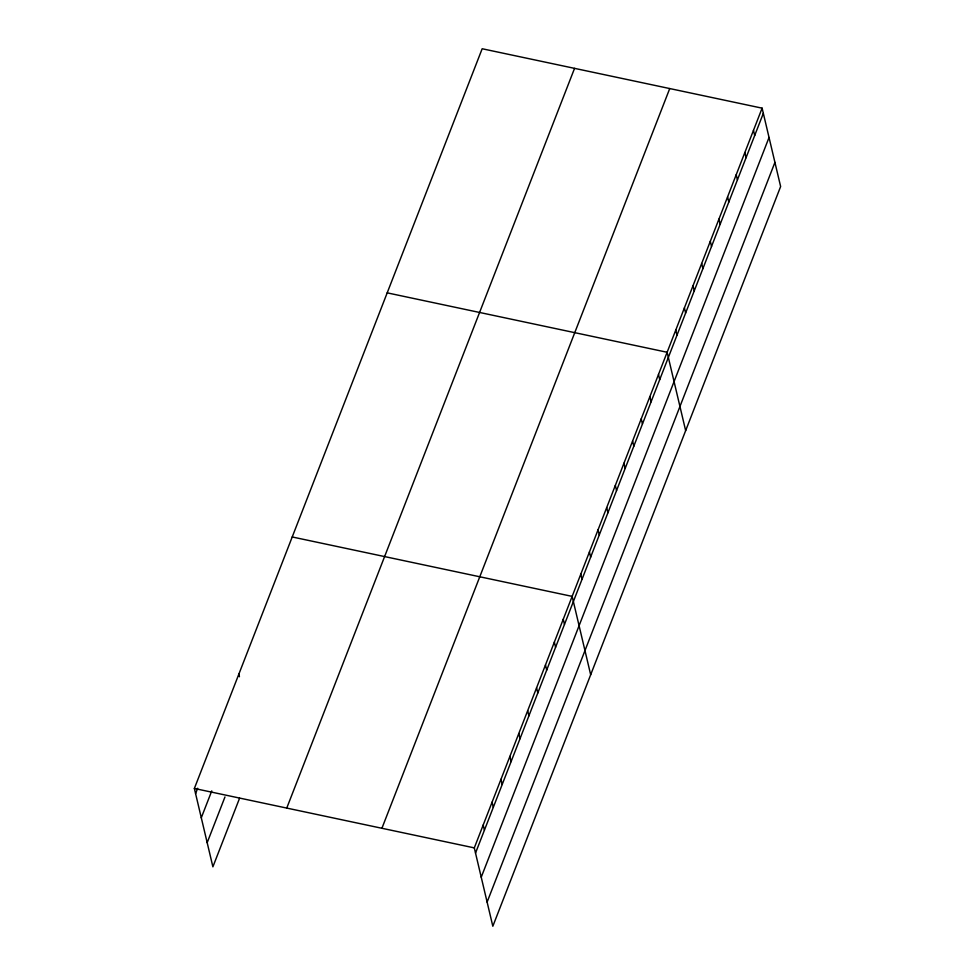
<?xml version="1.0" encoding="UTF-8"?>
<svg xmlns="http://www.w3.org/2000/svg" width="975" height="975" viewBox="0 0 975 975"><rect width="100%" height="100%" fill="white"/><g stroke="black" fill="none" stroke-linecap="round" stroke-linejoin="round"><path stroke-width="1.46" d="M239.57 798.245L212.891 866.836L194.366 788.47L482.174 48.75L762.109 108.164L780.634 186.53L492.826 926.25L474.301 847.884L762.109 108.164M195.585 793.638L197.681 788.251M201.289 817.793L211.758 790.896M207.175 842.68L224.969 796.953M286.748 808.08L574.555 68.36M381.92 828.275L669.74 88.554M475.52 853.052L763.328 113.319M481.236 877.207L769.043 137.475M487.11 902.094L774.93 162.374M387.197 292.853L667.132 352.268L685.657 430.633M292.22 536.969L572.154 596.383L590.679 674.749M194.366 788.47L474.301 847.884M753.48 130.357L754.699 135.513M744.839 152.551L746.07 157.706M736.21 174.732L737.429 179.9M727.582 196.926L728.8 202.093M718.941 219.119L720.159 224.287M710.312 241.312L711.531 246.468M701.671 263.506L702.89 268.661M693.042 285.699L694.261 290.855M684.401 307.893L685.62 313.048M675.773 330.074L676.991 335.242M658.503 374.461L659.722 379.628M649.862 396.654L651.081 401.81M641.233 418.848L642.452 424.003M632.592 441.041L633.823 446.197M623.963 463.235L625.182 468.39M615.335 485.416L616.553 490.583M606.694 507.609L607.913 512.777M598.065 529.803L599.284 534.97M589.424 551.996L590.643 557.152M580.795 574.19L582.014 579.345M563.258 619.247L564.476 624.402M554.361 642.111L555.579 647.266M545.464 664.974L546.683 670.13M536.567 687.838L537.798 692.993M527.682 710.702L528.901 715.857M518.785 733.566L520.004 738.721M509.888 756.429L511.107 761.585M500.992 779.293L502.21 784.461M492.095 802.157L493.313 807.324M483.198 825.021L484.417 830.188M238.838 674.152L239.448 676.735"/></g></svg>
